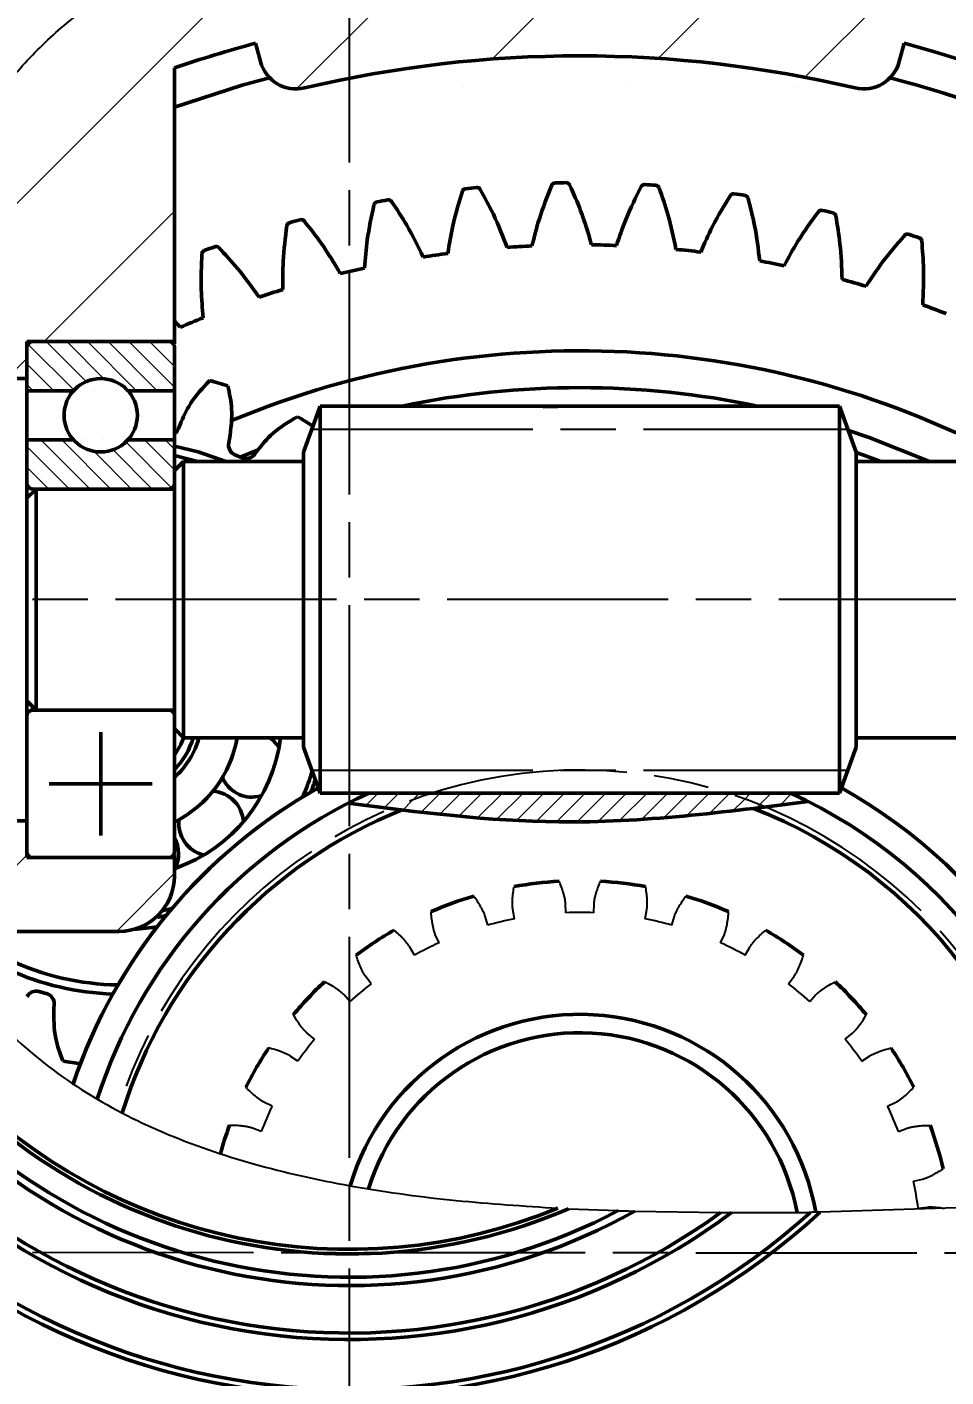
# Model space of a CAD drawing. Header units: millimetres. Extents: x 7343 to 8240, y 5038 to 5694.
# Drawn here: x 7591.2 to 7641.1, y 5174.2 to 5247.4 of the extents above; entities that cross this region are included whole.
import ezdxf

# ---------------------------------------------------------------- set-up
doc = ezdxf.new("R2010")
doc.units = ezdxf.units.MM
doc.linetypes.add('AM_ISO08W050', pattern=[18, 12, -1.5, 3, -1.5])
for name, color, linetype, lineweight in [('AM_5', 3, 'Continuous', 25), ('AM_7', 4, 'AM_ISO08W050', 25), ('AM_BOR', 7, 'Continuous', 50), ('CAXA0', 7, 'Continuous', 70), ('剖面线', 5, 'Continuous', 20)]:
    doc.layers.add(name, color=color, linetype=linetype, lineweight=lineweight)
doc.styles.add('工程字', font='gbenor.shx', dxfattribs={"width": 0.707, "bigfont": 'hztxt.shx'})
doc.dimstyles.new('AM_GB$0', dxfattribs={"dimtxt": 3.5, "dimasz": 2.5, "dimexe": 1, "dimexo": 1, "dimgap": 0.5, "dimtad": 1, "dimdsep": 46, "dimtxsty": '工程字', "dimcen": 0, "dimclrd": 256, "dimclre": 256, "dimclrt": 2, "dimadec": 0, "dimazin": 2, "dimtp": 0.1, "dimtm": 0.1, "dimtfac": 0.71, "dimtmove": 0, "dimatfit": 3, "dimfxl": 0, "dimlwd": -1, "dimlwe": -1, "dimarcsym": 0})

# ---------------------------------------------------------------- blocks, each defined once
blk = doc.blocks.new('*D43')
at = {"layer": 'AM_5', "transparency": 16777216}
for p, q in [((7590.18, 5230.37), (7584.258, 5230.37)), ((7585.258, 5227.87), (7585.258, 5204.87)), ((7590.18, 5202.37), (7584.258, 5202.37))]:
    blk.add_line(p, q, dxfattribs=at)
for points in [[(7584.841, 5227.87), (7585.675, 5227.87), (7585.258, 5230.37)], [(7584.841, 5204.87), (7585.675, 5204.87), (7585.258, 5202.37)]]:
    blk.add_solid(points, dxfattribs=at)
at = {"layer": 'Defpoints', "color": 0}
for p in [(7591.18, 5230.37), (7585.258, 5202.37), (7591.18, 5202.37)]:
    blk.add_point(p, dxfattribs=at)
at = {"layer": 'AM_5', "color": 2, "transparency": 16777216, "insert": (7582.258, 5216.37), "char_height": 5, "attachment_point": 5, "rotation": 90, "style": '工程字'}
blk.add_mtext('%%c28{}{\\C2; H7}', dxfattribs=at)
blk = doc.blocks.new('*D45')
at = {"layer": 'AM_5', "transparency": 16777216}
for p, q in [((7456.68, 5182.025), (7456.68, 5283.574)), ((7822.674, 5200.87), (7822.674, 5283.574)), ((7459.18, 5282.574), (7820.174, 5282.574))]:
    blk.add_line(p, q, dxfattribs=at)
for points in [[(7459.18, 5282.991), (7459.18, 5282.157), (7456.68, 5282.574)], [(7820.174, 5282.991), (7820.174, 5282.157), (7822.674, 5282.574)]]:
    blk.add_solid(points, dxfattribs=at)
at = {"layer": 'Defpoints', "color": 0}
for p in [(7822.674, 5282.574), (7822.674, 5199.87), (7456.68, 5181.025)]:
    blk.add_point(p, dxfattribs=at)
at = {"layer": 'AM_5', "color": 2, "transparency": 16777216, "insert": (7634.731, 5285.574), "char_height": 5, "attachment_point": 5, "style": '工程字'}
blk.add_mtext('366', dxfattribs=at)

msp = doc.modelspace()

# ---------------------------------------------------------------- hatches: boundary and pattern name
at = {"layer": '剖面线'}
h = msp.add_hatch(dxfattribs=at)
h.set_pattern_fill('ANSI31', color=256, scale=2, style=0)
h.set_pattern_definition([(45, (6629.774, 4564.3836), (-4.490128, 4.490128), [])])
edge = h.paths.add_edge_path(flags=0)
edge.add_line((7586.18, 5236.657), (7586.18, 5198.073))
edge.add_spline(control_points=[(7586.18, 5198.073), (7587.314, 5196.162), (7588.646, 5194.426), (7590.18, 5192.921)], knot_values=[0.088397, 0.088397, 0.088397, 0.088397, 0.108326, 0.108326, 0.108326, 0.108326], weights=[1, 1, 1, 1], degree=3, periodic=0)
edge.add_line((7590.18, 5192.921), (7590.18, 5198.37))
edge.add_line((7590.18, 5198.37), (7596.18, 5198.37))
edge.add_arc((7596.18, 5201.37), 3, 270, 360)
edge.add_line((7599.18, 5201.37), (7599.18, 5202.37))
edge.add_line((7599.18, 5202.37), (7591.18, 5202.37))
edge.add_line((7591.18, 5202.37), (7591.18, 5204.37))
edge.add_line((7591.18, 5204.37), (7589.18, 5204.37))
edge.add_line((7589.18, 5204.37), (7589.18, 5228.37))
edge.add_line((7589.18, 5228.37), (7591.18, 5228.37))
edge.add_line((7591.18, 5228.37), (7591.18, 5230.37))
edge.add_line((7591.18, 5230.37), (7599.18, 5230.37))
edge.add_line((7599.18, 5230.37), (7599.18, 5245.212))
edge.add_arc((7621.18, 5180.87), 68, 105, 108.8765, ccw=False)
edge.add_line((7603.581, 5246.553), (7603.847, 5245.558))
edge.add_arc((7605.779, 5246.075), 2, 195, 283.28942)
edge.add_arc((7621.18, 5180.87), 65, 76.71058, 103.28942, ccw=False)
edge.add_arc((7636.582, 5246.075), 2, 256.71058, 345)
edge.add_line((7638.513, 5245.558), (7638.78, 5246.553))
edge.add_arc((7621.18, 5180.87), 68, 51.88419, 75, ccw=False)
edge.add_line((7663.153, 5234.37), (7654.18, 5234.37))
edge.add_line((7654.18, 5234.37), (7654.18, 5228.37))
edge.add_line((7654.18, 5228.37), (7659.18, 5228.37))
edge.add_line((7659.18, 5228.37), (7659.18, 5230.37))
edge.add_line((7659.18, 5230.37), (7686.88, 5230.37))
edge.add_line((7686.88, 5230.37), (7686.88, 5231.27))
edge.add_line((7686.88, 5231.27), (7688.38, 5231.27))
edge.add_line((7688.38, 5231.27), (7688.38, 5230.37))
edge.add_line((7688.38, 5230.37), (7692.18, 5230.37))
edge.add_line((7692.18, 5230.37), (7692.18, 5234.37))
edge.add_line((7692.18, 5234.37), (7672.026, 5234.37))
edge.add_arc((7620.18, 5180.87), 74.5, 45.89951, 59.21122)
edge.add_line((7658.315, 5244.87), (7675.009, 5244.87))
edge.add_spline(control_points=[(7675.009, 5244.87), (7657.894, 5248.157), (7634.01, 5256.235), (7597.891, 5254.495), (7588.183, 5242.507), (7585.877, 5237.971)], knot_values=[0.690379, 0.690379, 0.690379, 0.690379, 0.839999, 0.930271, 0.973501, 0.973501, 0.973501, 0.973501], weights=[1, 1, 1, 1, 1, 1], degree=3, periodic=0)
edge.add_arc((7583.18, 5236.657), 3, 0, 25.9685, ccw=False)
h = msp.add_hatch(dxfattribs=at)
h.set_pattern_fill('ANSI31', color=256, scale=0.25, angle=90)
h.set_pattern_definition([(135, (6750.2519, 4831.9371), (-0.561266, -0.561266), [])])
edge = h.paths.add_edge_path()
edge.add_spline(control_points=[(7599.18, 5230.07), (7599.178, 5230.097), (7599.173, 5230.158), (7599.131, 5230.245), (7599.059, 5230.317), (7598.971, 5230.362), (7598.909, 5230.367), (7598.88, 5230.37)], knot_values=[0, 0, 0, 0, 0.173364, 0.388024, 0.602686, 0.817349, 1, 1, 1, 1], degree=3, periodic=0)
edge.add_line((7598.88, 5230.37), (7591.48, 5230.37))
edge.add_spline(control_points=[(7591.48, 5230.37), (7591.465, 5230.369), (7591.415, 5230.367), (7591.335, 5230.339), (7591.254, 5230.276), (7591.199, 5230.189), (7591.181, 5230.116), (7591.18, 5230.076), (7591.18, 5230.07)], knot_values=[0, 0, 0, 0, 0.099601, 0.314257, 0.528911, 0.743572, 0.958229, 1, 1, 1, 1], degree=3, periodic=0)
edge.add_line((7591.18, 5230.07), (7591.18, 5228.37))
edge.add_line((7591.18, 5228.37), (7591.18, 5227.703))
edge.add_line((7591.18, 5227.703), (7593.703, 5227.703))
edge.add_arc((7595.18, 5226.37), 1.99, 42.06856, 137.93144, ccw=False)
edge.add_line((7596.657, 5227.703), (7599.18, 5227.703))
edge.add_line((7599.18, 5227.703), (7599.18, 5230.07))
edge = h.paths.add_edge_path()
edge.add_line((7599.18, 5225.036), (7596.657, 5225.036))
edge.add_arc((7595.18, 5226.37), 1.99, 222.06856, 317.93144, ccw=False)
edge.add_line((7593.703, 5225.036), (7591.18, 5225.036))
edge.add_line((7591.18, 5225.036), (7591.18, 5222.67))
edge.add_spline(control_points=[(7591.18, 5222.67), (7591.182, 5222.647), (7591.185, 5222.592), (7591.221, 5222.507), (7591.289, 5222.431), (7591.379, 5222.379), (7591.447, 5222.373), (7591.48, 5222.37)], knot_values=[0, 0, 0, 0, 0.14166, 0.356349, 0.571042, 0.785732, 1, 1, 1, 1], degree=3, periodic=0)
edge.add_line((7591.48, 5222.37), (7598.88, 5222.37))
edge.add_spline(control_points=[(7598.88, 5222.37), (7598.891, 5222.37), (7598.935, 5222.371), (7599.011, 5222.394), (7599.095, 5222.452), (7599.155, 5222.536), (7599.178, 5222.613), (7599.18, 5222.658), (7599.18, 5222.67)], knot_values=[0, 0, 0, 0, 0.067689, 0.282335, 0.496981, 0.711638, 0.926291, 1, 1, 1, 1], degree=3, periodic=0)
edge.add_line((7599.18, 5222.67), (7599.18, 5225.036))
h = msp.add_hatch(dxfattribs=at)
h.set_pattern_fill('ANSI31', color=256, scale=0.25)
h.set_pattern_definition([(45, (6750.2519, 4831.9371), (-0.561266, 0.561266), [])])
edge = h.paths.add_edge_path()
edge.add_spline(control_points=[(7611.537, 5204.957), (7614.369, 5204.617), (7620.722, 5203.995), (7627.08, 5204.616), (7630.604, 5205.044)], knot_values=[2.945489, 2.945489, 2.945489, 2.945489, 11.47445, 22.081767, 22.081767, 22.081767, 22.081767], degree=3, periodic=0)
edge.add_spline(control_points=[(7630.604, 5205.044), (7630.813, 5205.069), (7631.021, 5205.094), (7631.229, 5205.12)], knot_values=[22.081767, 22.081767, 22.081767, 22.081767, 22.708207, 22.708207, 22.708207, 22.708207], degree=3, periodic=0)
edge.add_arc((7621.18, 5180.87), 26.25, 67.49235, 72.24637)
edge.add_line((7629.184, 5205.87), (7613.176, 5205.87))
edge.add_arc((7621.18, 5180.87), 26.25, 107.75363, 113.00394)
edge.add_spline(control_points=[(7610.922, 5205.032), (7611.127, 5205.007), (7611.332, 5204.982), (7611.537, 5204.957)], knot_values=[2.327716, 2.327716, 2.327716, 2.327716, 2.945489, 2.945489, 2.945489, 2.945489], degree=3, periodic=0)
edge = h.paths.add_edge_path()
edge.add_line((7613.176, 5205.87), (7609.724, 5205.87))
edge.add_arc((7621.18, 5180.87), 27.5, 114.62056, 117.21505)
edge.add_spline(control_points=[(7608.604, 5205.325), (7609.376, 5205.226), (7610.149, 5205.127), (7610.922, 5205.032)], knot_values=[0, 0, 0, 0, 2.327716, 2.327716, 2.327716, 2.327716], degree=3, periodic=0)
edge.add_arc((7621.18, 5180.87), 26.25, 107.75363, 113.00394, ccw=False)
edge = h.paths.add_edge_path()
edge.add_line((7632.637, 5205.87), (7629.184, 5205.87))
edge.add_arc((7621.18, 5180.87), 26.25, 67.49235, 72.24637, ccw=False)
edge.add_spline(control_points=[(7631.229, 5205.12), (7632.011, 5205.217), (7632.793, 5205.317), (7633.576, 5205.418)], knot_values=[22.708207, 22.708207, 22.708207, 22.708207, 25.06258, 25.06258, 25.06258, 25.06258], degree=3, periodic=0)
edge.add_arc((7621.18, 5180.87), 27.5, 63.20831, 65.37944)

# ---------------------------------------------------------------- linework, layer by layer
at = {"layer": 'AM_5'}
for p, q in [((7648.42, 5183.579), (7634.224, 5183.133)), ((7620.564, 5183.324), (7623.267, 5183.217)), ((7624.168, 5183.191), (7628.821, 5183.115)), ((7629.413, 5183.111), (7633.692, 5183.126))]:
    msp.add_line(p, q, dxfattribs=at)
for points, knots in [([(7589.031, 5243.052), (7589.693, 5243.88), (7591.009, 5245.522), (7593.792, 5248.158), (7597.534, 5250.714), (7602.392, 5252.749), (7607.601, 5254.039), (7614.19, 5254.839), (7622.012, 5254.884), (7627.952, 5254.285), (7630.893, 5253.988)], [0, 0, 0, 0, 0.0699512, 0.1388754, 0.2524098, 0.3671302, 0.4848994, 0.6057958, 0.8048084, 1, 1, 1, 1]), ([(7581.558, 5223.095), (7581.414, 5221.191), (7581.126, 5217.402), (7581.554, 5211.754), (7582.626, 5206.292), (7584.425, 5201.162), (7586.966, 5196.523), (7590.282, 5192.556), (7594.335, 5189.484), (7598.895, 5187.203), (7603.825, 5185.562), (7609.056, 5184.436), (7614.475, 5183.707), (7618.145, 5183.471), (7619.989, 5183.353)], [0, 0, 0, 0, 0.088897, 0.176963, 0.263153, 0.347791, 0.429404, 0.508517, 0.586968, 0.66475, 0.745281, 0.828568, 0.91388, 1, 1, 1, 1]), ([(7623.267, 5183.217), (7623.335, 5183.215), (7623.514, 5183.209), (7623.837, 5183.2), (7624.073, 5183.193), (7624.168, 5183.191)], [0, 0, 0, 0, 0.2643132, 0.7040079, 1, 1, 1, 1]), ([(7628.821, 5183.115), (7628.977, 5183.114), (7629.185, 5183.113), (7629.367, 5183.112), (7629.413, 5183.111)], [0, 0, 0, 0, 0.748609, 1, 1, 1, 1]), ([(7634.224, 5183.133), (7634.1, 5183.131), (7633.911, 5183.129), (7633.748, 5183.127), (7633.692, 5183.126)], [0, 0, 0, 0, 0.658902, 1, 1, 1, 1])]:
    msp.add_open_spline(points, degree=3, knots=knots, dxfattribs=at)
at = {"layer": 'AM_7'}
for p, q in [((7608.68, 5078.076), (7608.68, 5283.664)), ((7606.635, 5225.62), (7635.725, 5225.62)), ((7715.974, 5216.37), (7588.386, 5216.37)), ((7606.635, 5207.12), (7635.725, 5207.12)), ((7711.474, 5180.868), (7453.886, 5181.026))]:
    msp.add_line(p, q, dxfattribs=at)
msp.add_arc((7621.18, 5180.87), 26.25, 5.84634, 162.77216, dxfattribs=at)
at = {"layer": 'AM_BOR'}
for p, q in [((7603.847, 5245.558), (7603.581, 5246.553)), ((7638.78, 5246.553), (7638.513, 5245.558)), ((7599.18, 5245.212), (7599.18, 5230.37)), ((7599.496, 5231.142), (7599.18, 5231.495)), ((7599.18, 5230.37), (7591.18, 5230.37)), ((7591.18, 5230.37), (7591.18, 5228.37)), ((7598.88, 5230.37), (7591.48, 5230.37)), ((7599.18, 5230.37), (7599.18, 5230.24)), ((7591.18, 5230.07), (7591.18, 5227.703)), ((7599.18, 5227.703), (7599.18, 5230.07)), ((7591.18, 5228.37), (7589.18, 5228.37)), ((7591.18, 5227.703), (7593.703, 5227.703)), ((7591.18, 5225.036), (7591.18, 5227.703)), ((7596.657, 5227.703), (7599.18, 5227.703)), ((7599.18, 5225.036), (7599.18, 5227.703)), ((7606.18, 5224.37), (7607.09, 5226.87)), ((7635.27, 5226.87), (7607.09, 5226.87)), ((7607.09, 5226.87), (7607.09, 5205.87)), ((7636.18, 5224.37), (7635.27, 5226.87)), ((7635.27, 5226.87), (7635.27, 5205.87)), ((7599.484, 5225.865), (7599.405, 5225.655)), ((7635.752, 5225.547), (7636.88, 5225.17)), ((7636.88, 5225.17), (7640.154, 5223.87)), ((7593.703, 5225.036), (7591.18, 5225.036)), ((7591.18, 5225.036), (7591.18, 5222.67)), ((7599.18, 5225.036), (7596.657, 5225.036)), ((7599.18, 5222.67), (7599.18, 5225.036)), ((7602.126, 5224.87), (7602.17, 5225.089)), ((7602.749, 5224.105), (7603.719, 5224.503)), ((7603.658, 5224.428), (7603.525, 5224.248)), ((7600.447, 5223.87), (7599.18, 5224.182)), ((7599.68, 5223.87), (7599.18, 5223.37)), ((7606.18, 5223.87), (7599.68, 5223.87)), ((7599.68, 5223.87), (7599.68, 5216.37)), ((7606.18, 5224.37), (7606.18, 5208.37)), ((7636.18, 5224.37), (7636.18, 5208.37)), ((7636.546, 5224.227), (7636.18, 5224.353)), ((7658.68, 5223.87), (7636.18, 5223.87)), ((7637.521, 5223.87), (7636.546, 5224.227)), ((7599.18, 5216.37), (7599.18, 5223.37)), ((7591.18, 5221.87), (7591.18, 5222.67)), ((7591.68, 5222.37), (7591.18, 5221.87)), ((7591.48, 5222.37), (7598.88, 5222.37)), ((7599.18, 5222.37), (7591.68, 5222.37)), ((7591.68, 5222.37), (7591.68, 5216.37)), ((7591.18, 5221.87), (7591.18, 5210.87)), ((7591.18, 5216.37), (7591.18, 5221.87)), ((7591.18, 5210.87), (7591.18, 5216.37)), ((7591.68, 5216.37), (7591.68, 5210.37)), ((7599.18, 5209.37), (7599.18, 5216.37)), ((7599.68, 5216.37), (7599.68, 5208.87)), ((7591.18, 5210.07), (7591.18, 5210.87)), ((7591.18, 5210.87), (7591.68, 5210.37)), ((7591.48, 5210.482), (7591.48, 5210.37)), ((7591.18, 5210.07), (7591.18, 5207.703)), ((7598.88, 5210.37), (7591.48, 5210.37)), ((7591.68, 5210.37), (7599.18, 5210.37)), ((7599.18, 5207.703), (7599.18, 5210.07)), ((7595.18, 5209.17), (7595.18, 5203.57)), ((7599.18, 5209.37), (7599.68, 5208.87)), ((7599.68, 5208.87), (7606.18, 5208.87)), ((7606.18, 5208.37), (7607.09, 5205.87)), ((7636.18, 5208.37), (7635.27, 5205.87)), ((7636.18, 5208.87), (7658.68, 5208.87)), ((7591.18, 5205.036), (7591.18, 5207.703)), ((7599.18, 5205.036), (7599.18, 5207.703)), ((7602.356, 5207.964), (7602.239, 5207.641)), ((7592.38, 5206.37), (7597.98, 5206.37)), ((7603.703, 5205.681), (7603.89, 5205.725)), ((7635.27, 5205.87), (7607.09, 5205.87)), ((7591.18, 5205.036), (7591.18, 5202.67)), ((7599.18, 5202.67), (7599.18, 5205.036)), ((7589.18, 5204.37), (7591.18, 5204.37)), ((7591.18, 5204.37), (7591.18, 5202.37)), ((7599.18, 5202.516), (7599.18, 5202.37)), ((7591.18, 5202.37), (7599.18, 5202.37)), ((7591.48, 5202.37), (7598.88, 5202.37)), ((7599.18, 5202.37), (7599.18, 5201.37)), ((7598.513, 5199.483), (7599.047, 5199.608)), ((7598.726, 5199.222), (7598.268, 5199.131)), ((7596.18, 5198.37), (7590.18, 5198.37)), ((7592.65, 5194.405), (7592.636, 5194.182))]:
    msp.add_line(p, q, dxfattribs=at)
at = {"layer": 'AM_BOR', "flags": 128}
for points in [[(7604.341, 5244.685), (7602.851, 5244.274), (7599.18, 5243.095)], [(7621.956, 5226.863), (7620.791, 5226.868), (7619.183, 5226.826)], [(7601.965, 5223.87), (7600.46, 5224.386), (7599.18, 5224.691)], [(7599.18, 5207.908), (7599.532, 5208.512), (7599.682, 5208.9)], [(7604.863, 5208.359), (7604.527, 5208.74), (7604.353, 5208.87)], [(7598.247, 5198.62), (7597.955, 5198.575), (7596.983, 5198.479)]]:
    msp.add_lwpolyline(points, dxfattribs=at)
at = {"layer": 'AM_BOR'}
msp.add_circle((7595.18, 5226.37), 1.99, dxfattribs=at)
for centre, radius, start, end in [((7608.68, 5180.87), 90, 98.95921, 171.04079), ((7608.68, 5180.87), 90, 46.02944, 81.04079), ((7608.68, 5180.87), 89, 98.95921, 171.04079), ((7608.68, 5180.87), 89, 47.07761, 81.04079), ((7608.68, 5180.87), 84.295, 53.19993, 3.82866), ((7608.68, 5180.87), 83.295, 54.84184, 3.70205), ((7608.68, 5180.87), 81.085, 59.10371, 185.01442), ((7608.68, 5180.87), 80.793, 59.74822, 185.01442), ((7608.68, 5180.87), 77.125, 70.29735, 185.25574), ((7608.68, 5180.87), 76.418, 73.10155, 185.25574), ((7621.18, 5180.87), 68, 105, 108.8765), ((7621.18, 5180.87), 68, 51.88419, 75), ((7621.18, 5180.87), 65, 76.71058, 103.28942), ((7605.779, 5246.075), 2, 195, 283.28942), ((7636.582, 5246.075), 2, 256.71058, 345), ((7621.18, 5180.87), 66, 54.15519, 75.21817), ((7614.999, 5238.464), 0.2, 96.12546, 161.6788), ((7621.18, 5180.87), 58.125, 95.52645, 96.12546), ((7615.602, 5238.525), 0.2, 29.9731, 95.52645), ((7619.84, 5238.779), 0.2, 91.32546, 156.8788), ((7621.18, 5180.87), 58.125, 90.72645, 91.32546), ((7620.446, 5238.79), 0.2, 25.1731, 90.72645), ((7624.691, 5238.688), 0.2, 86.52546, 152.0788), ((7621.18, 5180.87), 58.125, 85.92645, 86.52546), ((7625.295, 5238.648), 0.2, 20.3731, 85.92645), ((7629.517, 5238.192), 0.2, 81.72546, 147.2788), ((7621.18, 5180.87), 58.125, 81.12645, 81.72546), ((7610.202, 5237.745), 0.2, 100.92546, 166.4788), ((7621.18, 5180.87), 58.125, 100.32645, 100.92546), ((7610.797, 5237.856), 0.2, 34.7731, 100.32645), ((7630.115, 5238.101), 0.2, 15.5731, 81.12645), ((7621.18, 5180.87), 58.125, 105.12645, 105.72546), ((7606.065, 5236.788), 0.2, 39.5731, 105.12645), ((7634.284, 5237.293), 0.2, 76.92546, 142.4788), ((7621.18, 5180.87), 58.125, 76.32645, 76.92546), ((7634.873, 5237.153), 0.2, 10.7731, 76.32645), ((7605.481, 5236.627), 0.2, 105.72546, 171.2788), ((7638.959, 5235.999), 0.2, 72.12546, 137.6788), ((7621.18, 5180.87), 58.125, 71.52645, 72.12546), ((7621.18, 5180.87), 58.125, 109.92645, 110.52546), ((7601.439, 5235.327), 0.2, 44.3731, 109.92645), ((7621.18, 5180.87), 54.75, 92.71976, 94.13214), ((7621.18, 5180.87), 54.75, 87.91976, 89.33214), ((7639.535, 5235.81), 0.2, 5.9731, 71.52645), ((7600.87, 5235.117), 0.2, 110.52546, 176.0788), ((7621.18, 5180.87), 54.75, 97.51976, 98.93214), ((7621.18, 5180.87), 54.75, 83.11976, 84.53214), ((7621.18, 5180.87), 54.75, 78.31976, 79.73214), ((7621.18, 5180.87), 54.75, 102.31976, 103.73214), ((7621.18, 5180.87), 54.75, 107.11976, 108.53214), ((7621.18, 5180.87), 54.75, 73.51976, 74.93214), ((7621.18, 5180.87), 54.75, 68.71976, 70.13214), ((7621.18, 5180.87), 54.75, 111.91976, 113.33214), ((7621.18, 5180.87), 49, 61.34811, 112.68605), ((7596.346, 5209.962), 18.9, 72.35007, 75.43239), ((7621.18, 5180.87), 47, 78.15933, 101.84097), ((7596.346, 5209.962), 18.9, 56.80856, 59.78022), ((7598.871, 5225.857), 0.57, 302.79901, 339.2728), ((7602.684, 5224.756), 0.57, 168.50967, 246.80981), ((7596.346, 5209.962), 15.525, 65.32114, 66.80915), ((7603.066, 5224.586), 0.57, 245.32048, 323.62062), ((7608.68, 5210.87), 29.75, 155.73657, 292.34149), ((7596.346, 5209.962), 6.333, 296.58154, 350.07168), ((7596.346, 5209.962), 4, 315.11266, 344.16074), ((7596.346, 5209.962), 4, 315.11266, 344.16074), ((7596.346, 5209.962), 4.3, 311.22867, 345.29175), ((7596.346, 5209.962), 8.667, 289.34272, 352.7631), ((7596.346, 5209.962), 10.7, 336.35022, 344.36558), ((7621.18, 5180.87), 29, 119.30674, 161.46523), ((7621.18, 5180.87), 29, 119.30674, 161.43279), ((7603.397, 5207.404), 1.75, 203.0521, 280.06284), ((7596.346, 5209.962), 11, 338.47641, 342.24022), ((7621.18, 5180.87), 29, 5.50615, 60.69327), ((7621.18, 5180.87), 27.5, 114.62056, 162.22024), ((7601.173, 5204.221), 1.75, 2.82895, 87.07357), ((7621.18, 5180.87), 27.5, 5.66573, 65.37944), ((7621.18, 5180.812), 26, 111.77037, 162.75885), ((7621.18, 5180.812), 26, 6.01345, 68.74799), ((7601.173, 5204.221), 1.75, 173.0521, 257.06548), ((7597.657, 5202.577), 1.75, 333.0602, 29.47341), ((7596.18, 5201.37), 3, 270, 0), ((7621.18, 5180.87), 20.25, 93.17909, 100.15424), ((7621.18, 5180.87), 20.25, 79.84576, 86.82091), ((7621.18, 5180.87), 20.25, 106.51242, 113.48758), ((7621.18, 5180.87), 20.25, 66.51242, 73.48758), ((7621.18, 5180.87), 20.25, 119.84576, 126.82091), ((7621.18, 5180.87), 20.25, 53.17909, 60.15424), ((7596.346, 5209.962), 14.5, 244.83398, 269.10509), ((7596.346, 5209.962), 15, 245.72807, 268.06209), ((7591.68, 5194.558), 0.57, 73.14657, 151.44671), ((7596.346, 5209.962), 15.525, 253.14723, 254.63523), ((7621.18, 5180.87), 20.25, 133.17909, 140.15424), ((7621.18, 5180.87), 20.25, 39.84576, 46.82091), ((7592.082, 5194.442), 0.57, 356.33575, 74.6359), ((7608.68, 5210.87), 30, 214.72923, 293.33646), ((7621.18, 5180.87), 13, 10.01145, 163.47097), ((7608.68, 5210.87), 31.264, 214.97704, 297.81175), ((7608.68, 5210.87), 31.717, 215.42744, 299.22941), ((7621.18, 5180.87), 12, 10.82688, 162.90505), ((7621.18, 5180.87), 20.25, 146.51242, 153.48758), ((7621.18, 5180.87), 20.25, 26.51242, 33.48758), ((7608.68, 5210.87), 34.646, 215.01875, 306.75667), ((7608.68, 5210.87), 34.293, 215.01875, 305.96784), ((7596.346, 5209.962), 18.9, 260.17615, 263.25848), ((7608.68, 5210.87), 37.707, 214.65071, 312.6428), ((7608.68, 5210.87), 37.354, 214.65071, 312.03601), ((7621.18, 5180.87), 20.25, 159.84576, 164.42566), ((7621.18, 5180.87), 20.25, 13.17909, 20.15424)]:
    msp.add_arc(centre, radius, start, end, dxfattribs=at)
for points, knots in [([(7614.809, 5238.527), (7614.621, 5237.906), (7614.284, 5236.796), (7614.097, 5235.652), (7614.015, 5235.149)], [0, 0, 0, 0, 0.559983, 1, 1, 1, 1]), ([(7617.235, 5235.477), (7617, 5236.083), (7616.581, 5237.163), (7616.021, 5238.179), (7615.775, 5238.625)], [0, 0, 0, 0, 0.559957, 1, 1, 1, 1]), ([(7619.656, 5238.858), (7619.416, 5238.254), (7618.988, 5237.177), (7618.706, 5236.053), (7618.582, 5235.558)], [0, 0, 0, 0, 0.559983, 1, 1, 1, 1]), ([(7621.818, 5235.616), (7621.635, 5236.239), (7621.307, 5237.351), (7620.835, 5238.409), (7620.627, 5238.875)], [0, 0, 0, 0, 0.559958, 1, 1, 1, 1]), ([(7624.514, 5238.782), (7624.224, 5238.201), (7623.707, 5237.163), (7623.332, 5236.066), (7623.168, 5235.584)], [0, 0, 0, 0, 0.559983, 1, 1, 1, 1]), ([(7626.397, 5235.371), (7626.266, 5236.006), (7626.033, 5237.142), (7625.651, 5238.236), (7625.483, 5238.718)], [0, 0, 0, 0, 0.559957, 1, 1, 1, 1]), ([(7610.007, 5237.791), (7609.871, 5237.157), (7609.628, 5236.023), (7609.538, 5234.867), (7609.498, 5234.359)], [0, 0, 0, 0, 0.559983, 1, 1, 1, 1]), ([(7612.679, 5234.956), (7612.395, 5235.539), (7611.886, 5236.581), (7611.244, 5237.546), (7610.961, 5237.97)], [0, 0, 0, 0, 0.559957, 1, 1, 1, 1]), ([(7629.348, 5238.3), (7629.011, 5237.745), (7628.409, 5236.754), (7627.944, 5235.693), (7627.739, 5235.225)], [0, 0, 0, 0, 0.559983, 1, 1, 1, 1]), ([(7630.939, 5234.743), (7630.862, 5235.388), (7630.725, 5236.539), (7630.435, 5237.661), (7630.308, 5238.155)], [0, 0, 0, 0, 0.559957, 1, 1, 1, 1]), ([(7608.183, 5234.055), (7607.851, 5234.612), (7607.257, 5235.608), (7606.536, 5236.516), (7606.219, 5236.915)], [0, 0, 0, 0, 0.559958, 1, 1, 1, 1]), ([(7634.125, 5237.415), (7633.743, 5236.89), (7633.06, 5235.953), (7632.507, 5234.934), (7632.264, 5234.486)], [0, 0, 0, 0, 0.559983, 1, 1, 1, 1]), ([(7635.413, 5233.737), (7635.39, 5234.386), (7635.35, 5235.545), (7635.155, 5236.688), (7635.07, 5237.19)], [0, 0, 0, 0, 0.559957, 1, 1, 1, 1]), ([(7605.283, 5236.657), (7605.201, 5236.013), (7605.053, 5234.863), (7605.06, 5233.704), (7605.063, 5233.194)], [0, 0, 0, 0, 0.5599833, 1, 1, 1, 1]), ([(7638.811, 5236.133), (7638.386, 5235.643), (7637.627, 5234.766), (7636.992, 5233.797), (7636.712, 5233.37)], [0, 0, 0, 0, 0.5599827, 1, 1, 1, 1]), ([(7603.779, 5232.781), (7603.401, 5233.308), (7602.725, 5234.251), (7601.931, 5235.095), (7601.582, 5235.467)], [0, 0, 0, 0, 0.559957, 1, 1, 1, 1]), ([(7639.787, 5232.361), (7639.819, 5233.009), (7639.875, 5234.167), (7639.777, 5235.322), (7639.734, 5235.831)], [0, 0, 0, 0, 0.559958, 1, 1, 1, 1]), ([(7600.671, 5235.131), (7600.643, 5234.482), (7600.592, 5233.324), (7600.696, 5232.17), (7600.742, 5231.662)], [0, 0, 0, 0, 0.5599824, 1, 1, 1, 1]), ([(7591.18, 5230.07), (7591.18, 5230.076), (7591.181, 5230.116), (7591.199, 5230.189), (7591.254, 5230.276), (7591.335, 5230.339), (7591.415, 5230.367), (7591.465, 5230.369), (7591.48, 5230.37)], [0, 0, 0, 0, 0.041771, 0.256428, 0.471089, 0.685743, 0.900399, 1, 1, 1, 1]), ([(7598.88, 5230.37), (7598.909, 5230.367), (7598.971, 5230.362), (7599.059, 5230.317), (7599.131, 5230.245), (7599.173, 5230.158), (7599.178, 5230.097), (7599.18, 5230.07)], [0, 0, 0, 0, 0.182651, 0.397314, 0.611976, 0.826636, 1, 1, 1, 1]), ([(7601.1, 5228.254), (7600.722, 5227.858), (7600.046, 5227.152), (7599.655, 5226.258), (7599.484, 5225.865)], [0, 0, 0, 0, 0.559844, 1, 1, 1, 1]), ([(7602.17, 5225.089), (7602.245, 5225.631), (7602.377, 5226.6), (7602.169, 5227.552), (7602.077, 5227.972)], [0, 0, 0, 0, 0.559696, 1, 1, 1, 1]), ([(7605.859, 5226.293), (7605.388, 5226.014), (7604.546, 5225.516), (7603.93, 5224.761), (7603.658, 5224.428)], [0, 0, 0, 0, 0.559845, 1, 1, 1, 1]), ([(7591.48, 5222.37), (7591.447, 5222.373), (7591.379, 5222.379), (7591.289, 5222.431), (7591.221, 5222.507), (7591.185, 5222.592), (7591.182, 5222.647), (7591.18, 5222.67)], [0, 0, 0, 0, 0.214268, 0.428958, 0.643651, 0.85834, 1, 1, 1, 1]), ([(7599.18, 5222.67), (7599.18, 5222.658), (7599.178, 5222.613), (7599.155, 5222.536), (7599.095, 5222.452), (7599.011, 5222.394), (7598.935, 5222.371), (7598.891, 5222.37), (7598.88, 5222.37)], [0, 0, 0, 0, 0.073709, 0.288362, 0.503019, 0.717665, 0.932311, 1, 1, 1, 1]), ([(7591.18, 5210.07), (7591.181, 5210.081), (7591.182, 5210.126), (7591.205, 5210.204), (7591.265, 5210.287), (7591.349, 5210.346), (7591.425, 5210.368), (7591.47, 5210.369), (7591.48, 5210.37)], [0, 0, 0, 0, 0.0737087, 0.2883646, 0.5030151, 0.7176681, 0.932312, 1, 1, 1, 1]), ([(7598.88, 5210.37), (7598.914, 5210.366), (7598.981, 5210.36), (7599.071, 5210.308), (7599.139, 5210.232), (7599.175, 5210.148), (7599.179, 5210.092), (7599.18, 5210.07)], [0, 0, 0, 0, 0.214269, 0.428956, 0.643646, 0.858339, 1, 1, 1, 1]), ([(7591.48, 5202.37), (7591.452, 5202.372), (7591.389, 5202.377), (7591.301, 5202.422), (7591.23, 5202.495), (7591.187, 5202.582), (7591.182, 5202.643), (7591.18, 5202.67)], [0, 0, 0, 0, 0.18265, 0.397311, 0.611975, 0.826637, 1, 1, 1, 1]), ([(7599.18, 5202.67), (7599.18, 5202.663), (7599.179, 5202.623), (7599.161, 5202.55), (7599.106, 5202.463), (7599.025, 5202.401), (7598.945, 5202.373), (7598.896, 5202.37), (7598.88, 5202.37)], [0, 0, 0, 0, 0.041775, 0.256432, 0.471088, 0.685743, 0.900399, 1, 1, 1, 1]), ([(7592.636, 5194.182), (7592.636, 5193.635), (7592.637, 5192.657), (7592.973, 5191.742), (7593.122, 5191.339)], [0, 0, 0, 0, 0.559695, 1, 1, 1, 1])]:
    msp.add_open_spline(points, degree=3, knots=knots, dxfattribs=at)
msp.add_spline([(7608.604, 5205.325), (7620.033, 5204.309), (7633.576, 5205.418)], degree=3, dxfattribs=at)
at = {"layer": 'CAXA0', "linetype": 'Continuous', "lineweight": 25}
for p, q in [((7617.643, 5199.054), (7617.547, 5199.548)), ((7620.429, 5199.379), (7620.408, 5199.883)), ((7621.932, 5199.379), (7621.952, 5199.883)), ((7624.718, 5199.054), (7624.814, 5199.548)), ((7616.18, 5198.707), (7616.044, 5199.192)), ((7626.18, 5198.707), (7626.316, 5199.192)), ((7613.545, 5197.748), (7613.337, 5198.207)), ((7628.816, 5197.748), (7629.023, 5198.207)), ((7612.201, 5197.073), (7611.957, 5197.514)), ((7630.159, 5197.073), (7630.403, 5197.514)), ((7609.858, 5195.532), (7609.55, 5195.931)), ((7632.502, 5195.532), (7632.81, 5195.931)), ((7608.707, 5194.566), (7608.367, 5194.938)), ((7633.654, 5194.566), (7633.993, 5194.938)), ((7606.782, 5192.526), (7606.39, 5192.843)), ((7635.579, 5192.526), (7635.97, 5192.843)), ((7605.884, 5191.32), (7605.468, 5191.604)), ((7636.476, 5191.32), (7636.892, 5191.604)), ((7604.482, 5188.891), (7604.028, 5189.109)), ((7637.879, 5188.891), (7638.333, 5189.109)), ((7603.887, 5187.511), (7603.416, 5187.692)), ((7638.474, 5187.511), (7638.944, 5187.692)), ((7639.278, 5184.824), (7639.77, 5184.931)), ((7639.539, 5183.344), (7640.039, 5183.411))]:
    msp.add_line(p, q, dxfattribs=at)
for start, end in [(101.00843, 105.65823), (87.6751, 92.3249), (74.34177, 78.99157), (114.34177, 118.99157), (61.00843, 65.65823), (127.6751, 132.3249), (47.6751, 52.3249), (141.00843, 145.65823), (34.34177, 38.99157), (154.34177, 158.99157), (21.00843, 25.65823), (7.6751, 12.3249)]:
    msp.add_arc((7621.18, 5180.87), 18.525, start, end, dxfattribs=at)
for points, knots in [([(7620.408, 5199.883), (7620.408, 5199.883), (7620.404, 5199.934), (7620.397, 5199.983), (7620.38, 5200.094), (7620.348, 5200.239), (7620.301, 5200.418), (7620.227, 5200.655), (7620.145, 5200.879), (7620.077, 5201.042), (7620.057, 5201.088)], [0, 0, 0, 0, 0.044947, 0.090004, 0.180432, 0.362546, 0.546364, 0.73188, 1.10795, 1.261335, 1.261335, 1.261335, 1.261335]), ([(7621.952, 5199.883), (7621.952, 5199.883), (7621.956, 5199.934), (7621.963, 5199.983), (7621.98, 5200.094), (7622.012, 5200.239), (7622.06, 5200.418), (7622.133, 5200.655), (7622.215, 5200.879), (7622.283, 5201.042), (7622.303, 5201.088)], [0, 0, 0, 0, 0.044947, 0.090004, 0.180432, 0.362546, 0.546364, 0.73188, 1.10795, 1.261335, 1.261335, 1.261335, 1.261335]), ([(7616.044, 5199.192), (7616.044, 5199.192), (7616.029, 5199.242), (7616.011, 5199.288), (7615.968, 5199.392), (7615.904, 5199.525), (7615.816, 5199.688), (7615.69, 5199.902), (7615.559, 5200.101), (7615.455, 5200.243), (7615.425, 5200.285)], [0, 0, 0, 0, 0.044947, 0.090004, 0.180432, 0.362546, 0.546364, 0.73188, 1.10795, 1.261335, 1.261335, 1.261335, 1.261335]), ([(7617.547, 5199.548), (7617.547, 5199.548), (7617.539, 5199.599), (7617.534, 5199.649), (7617.525, 5199.761), (7617.523, 5199.909), (7617.528, 5200.094), (7617.545, 5200.341), (7617.573, 5200.578), (7617.601, 5200.752), (7617.61, 5200.802)], [0, 0, 0, 0, 0.044947, 0.090004, 0.180432, 0.362546, 0.546364, 0.73188, 1.10795, 1.261335, 1.261335, 1.261335, 1.261335]), ([(7624.814, 5199.548), (7624.814, 5199.548), (7624.822, 5199.599), (7624.826, 5199.649), (7624.835, 5199.761), (7624.838, 5199.909), (7624.833, 5200.094), (7624.816, 5200.341), (7624.787, 5200.578), (7624.759, 5200.752), (7624.75, 5200.802)], [0, 0, 0, 0, 0.044947, 0.090004, 0.180432, 0.362546, 0.546364, 0.73188, 1.10795, 1.261335, 1.261335, 1.261335, 1.261335]), ([(7626.316, 5199.192), (7626.316, 5199.192), (7626.332, 5199.242), (7626.35, 5199.288), (7626.392, 5199.392), (7626.457, 5199.525), (7626.544, 5199.688), (7626.67, 5199.902), (7626.802, 5200.101), (7626.905, 5200.243), (7626.936, 5200.285)], [0, 0, 0, 0, 0.044947, 0.090004, 0.180432, 0.362546, 0.546364, 0.73188, 1.10795, 1.261335, 1.261335, 1.261335, 1.261335]), ([(7613.337, 5198.207), (7613.337, 5198.207), (7613.317, 5198.255), (7613.302, 5198.302), (7613.267, 5198.409), (7613.231, 5198.552), (7613.193, 5198.733), (7613.152, 5198.978), (7613.125, 5199.215), (7613.113, 5199.391), (7613.11, 5199.442)], [0, 0, 0, 0, 0.044947, 0.090004, 0.180432, 0.362546, 0.546364, 0.73188, 1.10795, 1.261335, 1.261335, 1.261335, 1.261335]), ([(7629.023, 5198.207), (7629.023, 5198.207), (7629.043, 5198.255), (7629.059, 5198.302), (7629.093, 5198.409), (7629.13, 5198.552), (7629.168, 5198.733), (7629.208, 5198.978), (7629.235, 5199.215), (7629.248, 5199.391), (7629.251, 5199.442)], [0, 0, 0, 0, 0.044947, 0.090004, 0.180432, 0.362546, 0.546364, 0.73188, 1.10795, 1.261335, 1.261335, 1.261335, 1.261335]), ([(7611.957, 5197.514), (7611.957, 5197.514), (7611.931, 5197.558), (7611.902, 5197.599), (7611.837, 5197.69), (7611.744, 5197.806), (7611.621, 5197.944), (7611.449, 5198.123), (7611.275, 5198.286), (7611.142, 5198.401), (7611.102, 5198.434)], [0, 0, 0, 0, 0.044947, 0.090004, 0.180432, 0.362546, 0.546364, 0.73188, 1.10795, 1.261335, 1.261335, 1.261335, 1.261335]), ([(7630.403, 5197.514), (7630.403, 5197.514), (7630.43, 5197.558), (7630.458, 5197.599), (7630.523, 5197.69), (7630.617, 5197.806), (7630.739, 5197.944), (7630.911, 5198.123), (7631.085, 5198.286), (7631.219, 5198.401), (7631.258, 5198.434)], [0, 0, 0, 0, 0.044947, 0.090004, 0.180432, 0.362546, 0.546364, 0.73188, 1.10795, 1.261335, 1.261335, 1.261335, 1.261335]), ([(7609.55, 5195.931), (7609.55, 5195.931), (7609.52, 5195.973), (7609.494, 5196.015), (7609.436, 5196.111), (7609.367, 5196.243), (7609.288, 5196.41), (7609.192, 5196.638), (7609.112, 5196.863), (7609.059, 5197.031), (7609.044, 5197.08)], [0, 0, 0, 0, 0.044947, 0.090004, 0.180432, 0.362546, 0.546364, 0.73188, 1.10795, 1.261335, 1.261335, 1.261335, 1.261335]), ([(7632.81, 5195.931), (7632.81, 5195.931), (7632.84, 5195.973), (7632.867, 5196.015), (7632.925, 5196.111), (7632.993, 5196.243), (7633.072, 5196.41), (7633.168, 5196.638), (7633.249, 5196.863), (7633.302, 5197.031), (7633.316, 5197.08)], [0, 0, 0, 0, 0.044947, 0.090004, 0.180432, 0.362546, 0.546364, 0.73188, 1.10795, 1.261335, 1.261335, 1.261335, 1.261335]), ([(7608.367, 5194.938), (7608.367, 5194.938), (7608.331, 5194.975), (7608.294, 5195.008), (7608.21, 5195.082), (7608.092, 5195.173), (7607.941, 5195.279), (7607.733, 5195.414), (7607.526, 5195.532), (7607.369, 5195.613), (7607.324, 5195.636)], [0, 0, 0, 0, 0.044947, 0.090004, 0.180432, 0.362546, 0.546364, 0.73188, 1.10795, 1.261335, 1.261335, 1.261335, 1.261335]), ([(7633.993, 5194.938), (7633.993, 5194.938), (7634.029, 5194.975), (7634.066, 5195.008), (7634.151, 5195.082), (7634.268, 5195.173), (7634.419, 5195.279), (7634.628, 5195.414), (7634.835, 5195.532), (7634.991, 5195.613), (7635.037, 5195.636)], [0, 0, 0, 0, 0.044947, 0.090004, 0.180432, 0.362546, 0.546364, 0.73188, 1.10795, 1.261335, 1.261335, 1.261335, 1.261335]), ([(7606.39, 5192.843), (7606.39, 5192.843), (7606.351, 5192.877), (7606.316, 5192.912), (7606.237, 5192.992), (7606.14, 5193.104), (7606.025, 5193.249), (7605.879, 5193.449), (7605.749, 5193.649), (7605.658, 5193.8), (7605.633, 5193.844)], [0, 0, 0, 0, 0.044947, 0.090004, 0.180432, 0.362546, 0.546364, 0.73188, 1.10795, 1.261335, 1.261335, 1.261335, 1.261335]), ([(7635.97, 5192.843), (7635.97, 5192.843), (7636.009, 5192.877), (7636.044, 5192.912), (7636.123, 5192.992), (7636.22, 5193.104), (7636.335, 5193.249), (7636.481, 5193.449), (7636.612, 5193.649), (7636.702, 5193.8), (7636.728, 5193.844)], [0, 0, 0, 0, 0.044947, 0.090004, 0.180432, 0.362546, 0.546364, 0.73188, 1.10795, 1.261335, 1.261335, 1.261335, 1.261335]), ([(7605.468, 5191.604), (7605.468, 5191.604), (7605.425, 5191.632), (7605.381, 5191.656), (7605.282, 5191.708), (7605.146, 5191.769), (7604.975, 5191.838), (7604.741, 5191.92), (7604.512, 5191.988), (7604.341, 5192.031), (7604.292, 5192.043)], [0, 0, 0, 0, 0.044947, 0.090004, 0.180432, 0.362546, 0.546364, 0.73188, 1.10795, 1.261335, 1.261335, 1.261335, 1.261335]), ([(7636.892, 5191.604), (7636.892, 5191.604), (7636.936, 5191.632), (7636.979, 5191.656), (7637.079, 5191.708), (7637.214, 5191.769), (7637.386, 5191.838), (7637.619, 5191.92), (7637.848, 5191.988), (7638.019, 5192.031), (7638.069, 5192.043)], [0, 0, 0, 0, 0.044947, 0.090004, 0.180432, 0.362546, 0.546364, 0.73188, 1.10795, 1.261335, 1.261335, 1.261335, 1.261335]), ([(7604.028, 5189.109), (7604.028, 5189.109), (7603.982, 5189.133), (7603.94, 5189.159), (7603.845, 5189.219), (7603.724, 5189.306), (7603.579, 5189.42), (7603.39, 5189.581), (7603.218, 5189.745), (7603.095, 5189.872), (7603.06, 5189.909)], [0, 0, 0, 0, 0.044947, 0.090004, 0.180432, 0.362546, 0.546364, 0.73188, 1.10795, 1.261335, 1.261335, 1.261335, 1.261335]), ([(7638.333, 5189.109), (7638.333, 5189.109), (7638.378, 5189.133), (7638.421, 5189.159), (7638.516, 5189.219), (7638.636, 5189.306), (7638.782, 5189.42), (7638.97, 5189.581), (7639.143, 5189.745), (7639.266, 5189.872), (7639.301, 5189.909)], [0, 0, 0, 0, 0.044947, 0.090004, 0.180432, 0.362546, 0.546364, 0.73188, 1.10795, 1.261335, 1.261335, 1.261335, 1.261335]), ([(7603.416, 5187.692), (7603.416, 5187.692), (7603.367, 5187.708), (7603.32, 5187.721), (7603.211, 5187.749), (7603.065, 5187.778), (7602.882, 5187.805), (7602.636, 5187.831), (7602.398, 5187.844), (7602.221, 5187.847), (7602.17, 5187.847)], [0, 0, 0, 0, 0.044947, 0.090004, 0.180432, 0.362546, 0.546364, 0.73188, 1.10795, 1.261335, 1.261335, 1.261335, 1.261335]), ([(7638.944, 5187.692), (7638.944, 5187.692), (7638.993, 5187.708), (7639.041, 5187.721), (7639.15, 5187.749), (7639.295, 5187.778), (7639.478, 5187.805), (7639.725, 5187.831), (7639.963, 5187.844), (7640.139, 5187.847), (7640.19, 5187.847)], [0, 0, 0, 0, 0.044947, 0.090004, 0.180432, 0.362546, 0.546364, 0.73188, 1.10795, 1.261335, 1.261335, 1.261335, 1.261335]), ([(7639.77, 5184.931), (7639.77, 5184.931), (7639.821, 5184.944), (7639.868, 5184.96), (7639.974, 5184.996), (7640.111, 5185.053), (7640.279, 5185.13), (7640.499, 5185.244), (7640.706, 5185.364), (7640.854, 5185.459), (7640.897, 5185.487)], [0, 0, 0, 0, 0.044947, 0.090004, 0.180432, 0.362546, 0.546364, 0.73188, 1.10795, 1.261335, 1.261335, 1.261335, 1.261335]), ([(7640.039, 5183.411), (7640.039, 5183.411), (7640.09, 5183.416), (7640.139, 5183.418), (7640.252, 5183.42), (7640.4, 5183.414), (7640.584, 5183.398), (7640.768, 5183.375), (7640.89, 5183.355), (7640.952, 5183.344)], [0, 0, 0, 0, 0.0449467, 0.0900036, 0.1804319, 0.3625463, 0.5463641, 0.7318797, 0.9187826, 0.9187826, 0.9187826, 0.9187826])]:
    msp.add_open_spline(points, degree=3, knots=knots, dxfattribs=at)

# ---------------------------------------------------------------- dimensions: what is measured, and where the dimension line sits
at = {"layer": 'AM_5'}
dim = msp.add_linear_dim(base=(7822.674, 5282.574), p1=(7456.68, 5181.025), p2=(7822.674, 5199.87), text='366', dimstyle='AM_GB$0', override={"dimtxt": 5}, dxfattribs=at)
dim.commit()
dim.dimension.update_dxf_attribs({"geometry": '*D45', "text_midpoint": (7634.731, 5282.574), "dimtype": 160})
dim = msp.add_linear_dim(base=(7585.258, 5202.37), p1=(7591.18, 5230.37), p2=(7591.18, 5202.37), angle=90, text='%%c<>{}{\\C2; H7}', dimstyle='AM_GB$0', override={"dimtxt": 5, "dimtdec": 3}, dxfattribs=at)
dim.commit()
dim.dimension.update_dxf_attribs({"geometry": '*D43', "text_midpoint": (7585.258, 5216.37), "dimtype": 160})

doc.saveas('drawing.dxf')
